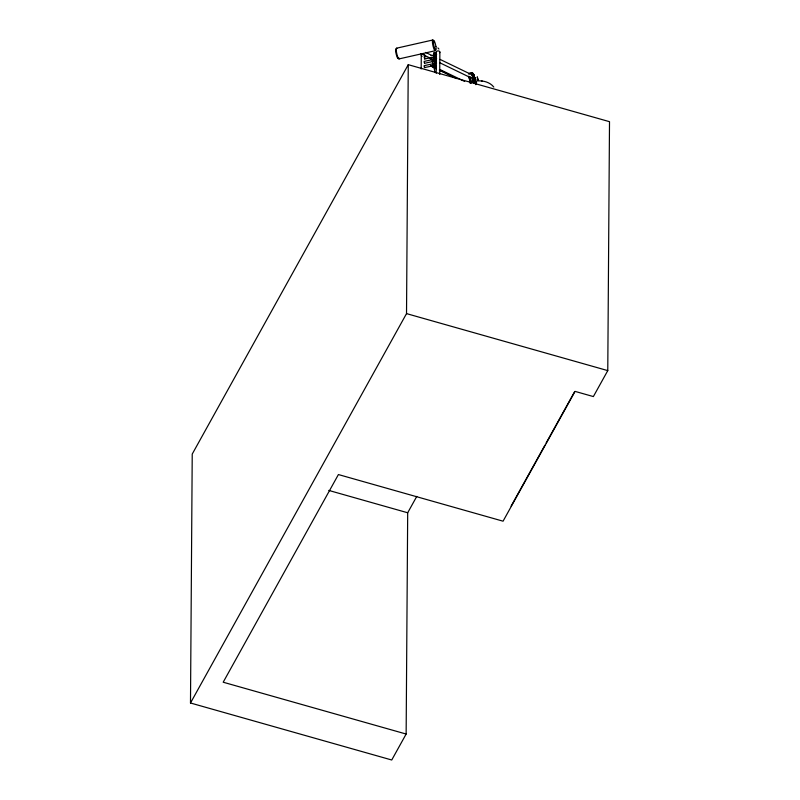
<?xml version="1.0" encoding="UTF-8"?>
<svg xmlns="http://www.w3.org/2000/svg" width="800" height="800" viewBox="0 0 800 800"><rect width="100%" height="100%" fill="white"/><g stroke="black" fill="none" stroke-linecap="round" stroke-linejoin="round"><path stroke-width="1.2" d="M190.49 703L192.23 454.07L408.26 64.68L609.51 121.68L607.77 370.61L593.37 396.57L575.07 391.39L503.06 521.19L338.41 474.55L223.19 682.22L406.14 734.04L391.74 760L190.49 703L406.52 313.61L408.26 64.68M406.14 734.04L407.69 512.77L416.78 496.39M421.18 68.95L421.28 55.29M436.19 73.33L436.34 52.23M439.71 74.41L439.87 52.07M468.94 74.34L468.94 73.59L472.33 72.88L473.01 74.48M470.15 83.07L469.48 81.13L470.14 77.57M468.76 73.49L472.52 72.7C474.55 87.5 471.52 75.8 472.33 72.88M473.14 78.65L473.15 76.93M473.54 76L472.52 72.7M435.21 52.88L434.13 52.76L435.36 52.74L434.02 53.23L435.51 53L434.85 53.61L435.09 52.48L434.13 52.76M436.11 58.21L435.23 58.25M435.61 61.71L434.94 62.32L435.61 61.71L434.78 61.95L434.12 59.45L433.99 58.45L434.84 58.27L434.01 53.99L434.87 53.86L434.26 53.06M435.53 61.79L434.84 58.27M473.82 74.95L474.03 76.46L473.67 75.76M434.5 57.03C432.96 57.31 436.86 56.21 434.74 57.69L434.5 57.03L435.34 56.9M436.13 62.8L435.09 62.62L435.75 62.01L435.09 62.62M473.67 77.07L475.68 83.93M435.31 56.52L434.87 53.86M475.76 84.61L476.39 82.23L475.95 84.57M435.99 58.1L436.27 59.71M471.11 80.85L470.81 82.95L469.67 81.09L470.02 77.91M475.23 82.68L474.05 83.29L474.35 81.19M473.94 83.28L474.68 80.1M474.05 83.29L473.06 80.38L473.33 78.61M473.52 78.57L473.25 80.34L474.24 83.25M431.21 58.8L430.43 58.69L431.6 58.47L430.18 58.32L431.7 58.04L430.24 58.31M431.61 58.02L430.19 58.37L431.01 58.04M433.99 58.45L433.97 57.62L435.4 57.08L434.09 57.75C435.68 56.2 436.05 58.93 435.56 57.38M470.01 80.6L469.59 79.12L470.09 80.51M474.18 76.45L473.9 74.93L473.64 75.56M426.48 56.61L424.18 57.12L424.69 58.88M471 81.17L470.25 78.31L470.8 79.43M474.89 82.3L474.1 82.77M511.1 506.14L544.9 445.22M546.1 443.04L574.47 391.92M434.85 53.61L434.77 53.07L436.12 54.69M435.6 53.45L434.01 53.99M430.61 58.34L431.37 58.31M471.26 82.98L473.06 80.38M430.55 58.19L431.35 58.45M424.62 59.01L435.11 56.74L435.36 57.31M424.59 63.3L435.34 60.96M436.59 63.04L424.16 65.66L424.21 66.89M424.43 67.47L424.61 66.86M433.82 60.42L432.18 60.73M432.32 60.38L433.8 60.13M430.92 58.14L431.26 58.13M396.64 48.18L432.81 40M398.97 58.93L435.14 50.75M434.05 54.46L434.89 54.25M435.23 54.35L435.98 54.2M434.18 54.83L434.93 54.67M431 55.66L436.64 54.46M434.25 55.29L435 55.13M434.2 55.5L434.96 55.34M434.34 55.76L435.09 55.6M434.32 56.03L435.07 55.87M434.44 56.22L435.19 56.07M434.44 56.56L435.2 56.4M430.51 58.74L431.61 58.5L430.43 58.69M433.97 58L434.83 57.9M434.04 58.94L434.87 58.68M435.26 58.82L436.02 58.66M436.62 58.75L424.19 61.38L424.31 62.83M434.12 59.45L434.87 59.3M435.28 59.18L436.03 59.02M434.25 59.75L435.01 59.59M434.22 59.99L434.97 59.83M434.35 60.22L435.1 60.06M434.34 60.52L435.09 60.36M434.46 60.68L435.22 60.52M434.48 61.03L435.23 60.88M434.62 61.51L435.47 61.36M424.56 67.59L435.85 65.2M476.61 82.76L473.97 77.08M473.45 77.49L474.31 80.72M469.61 80.03L469.96 78.77M477.17 80.93C483.24 80.45 489.87 82.11 493.8 87.06M481.47 80.95L482.14 80.96M406.52 313.61L607.77 370.61M328.77 490.42L407.69 512.77M456.87 78.54L439.33 70.09L456.91 78.57M425.61 52.41L432.27 55.63M440.04 59.39L472.24 74.95M475.57 79.57L475.34 79.03M420.82 53.58L433.03 59.49M439.69 62.71L470.77 77.74M432.05 65.7L434.3 66.79M439.93 69.51L464.66 81.47M437.92 47.93L438.92 49.04M434.72 57.46L435.11 56.74M473.71 74.97L473.99 75.68M474.08 76.37L473.86 75.72M473.99 76.82L474.34 77.4M434 57.3L434.13 56.92M470.69 83.1L469.48 81.13L470.33 83.03M473.17 75.23L472.72 74.35L473.29 77.42M436.23 55.49L436.45 56.28M473.97 77.01L474.83 79.05M475.51 80.65L476.42 82.8M474.13 80.76L475.49 83.97M469.96 76.75L470.82 78.78M470.13 79.28L468.73 76.95L470.17 81.59L469.71 77.62L469.54 78.22L468.83 76.21M475.58 78.02C474.27 75.4 475.65 82.31 475.9 79.57M473.96 78.03L474.18 78.71M434.07 61.12L435.56 67.05M434.18 61.2L435.65 67.12M434.26 61.23L436.3 69.51M432.45 61.65L435.08 72.3M475.62 78.81L475.3 78.05L475.29 78.83M473.65 79.13L473.47 77.97M469.78 79.33L469.69 77.52M436.43 52.56A1.77 1.26 0.4 0 1 438.21 50.9A1.77 1.26 0.4 0 1 439.69 52.71M424.74 55.7A1.77 1.26 0.4 0 1 424.26 56.25M422.12 56.4A1.77 1.26 0.4 0 1 421.43 54.82A1.77 1.26 0.4 0 1 423.55 54.13M424.6 54.74A1.77 1.26 0.4 0 1 424.77 55.05M472.99 76.67A1.57 1.52 -64.2 0 1 470.2 77.19M471.47 74.78A1.57 1.52 -64.2 0 1 471.87 74.82M399.35 58.23A5.51 1.03 77.2 0 1 396.9 54.23A5.51 1.03 77.2 0 1 396.96 48.37M398.44 57.92A4.95 0.93 77.2 0 1 396.24 54.33A4.95 0.93 77.2 0 1 396.29 49.07M435.51 50.04A5.51 1.03 77.2 0 1 433.63 48.04A5.51 1.03 77.2 0 1 432.43 40.71A5.51 1.03 77.2 0 1 434.31 42.71M474.11 78.4L474.48 79.83L474.13 78.32M477.27 77.01L478.03 79.89L477.27 77.01M473.55 74.18L474.11 77.25L473.55 74.18M469.54 79.61L469.54 79.61M434.94 67.98L430.55 65.87L434.95 67.99M435.92 46.48L435.68 45.23A4.95 0.93 77.2 0 0 433.37 40.82A4.95 0.93 77.2 0 0 434.91 48.88A4.95 0.93 77.2 0 0 435.92 46.48"/></g></svg>
